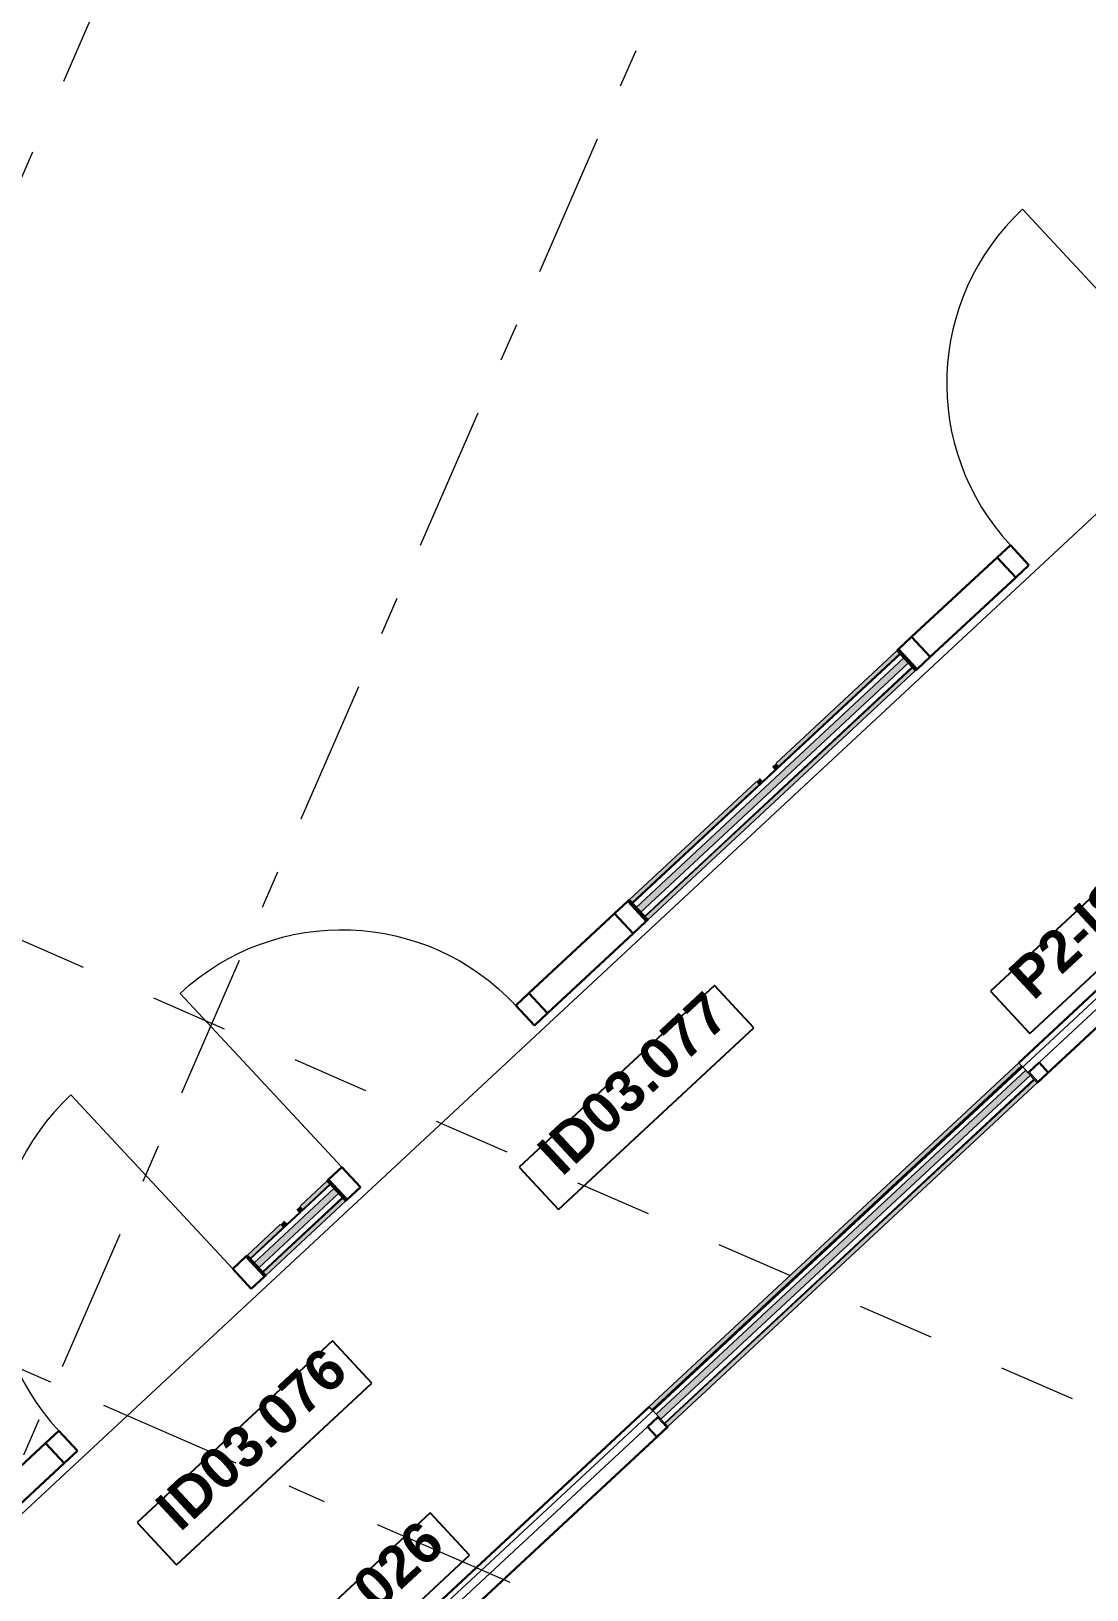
# Model space of a CAD drawing. Header units: millimetres. Extents: x -50172 to 162135, y -142603 to 4572.
# Drawn here: x -19858 to -15993, y -25751 to -20045 of the extents above; entities that cross this region are included whole.
import ezdxf
from ezdxf.enums import TextEntityAlignment as Align

# ---------------------------------------------------------------- set-up
doc = ezdxf.new("R2010")
doc.units = ezdxf.units.MM
doc.header["$MEASUREMENT"] = 0
doc.linetypes.add('Dashed', pattern=[564.444447, 282.222223, -282.222223])
doc.linetypes.add('Double Dashed', pattern=[1093.611073, 529.166651, -211.666656, 141.111112, -211.666656])
for name, color, linetype in [('A-95-MC_Marker_Section_P2.Marker', 7, 'Continuous'), ('New_A-05-M_Gross_Int_Circulation', 7, 'Continuous'), ('New_A-15-MG_Structural_Grid_Phase_2', 7, 'Continuous'), ('New_A-25-M_Wall_Int', 7, 'Continuous'), ('New_ArchiCAD Door Markers', 7, 'Continuous'), ('New_ArchiCAD Doors', 7, 'Continuous'), ('New_ArchiCAD Window Markers', 7, 'Continuous'), ('New_ArchiCAD Windows', 7, 'Continuous')]:
    doc.layers.add(name, color=color, linetype=linetype)
for name, color, linetype, lineweight in [('A-95-MC_Marker_Section_P2.Marker_Pen_No__1', 7, 'Continuous', 13), ('New_A-25-M_Wall_Int_Pen_No__1', 7, 'Continuous', 13), ('New_ArchiCAD Door Markers_Pen_No__1', 7, 'Continuous', 13), ('New_ArchiCAD Door Markers_Pen_No__5', 7, 'Continuous', 25), ('New_ArchiCAD Doors_Pen_No__1', 7, 'Continuous', 13), ('New_ArchiCAD Window Markers_Pen_No__1', 7, 'Continuous', 13), ('New_ArchiCAD Window Markers_Pen_No__5', 7, 'Continuous', 25), ('New_ArchiCAD Windows_Pen_No__1', 7, 'Continuous', 13), ('New_ArchiCAD Windows_Pen_No__83', 8, 'Continuous', 20), ('New_ArchiCAD Zone Stamps_Pen_No__6', 7, 'Continuous', 35)]:
    doc.layers.add(name, color=color, linetype=linetype, lineweight=lineweight)
for name, color, linetype, lineweight, true_color in [('New_A-05-M_Gross_Int_Circulation_Pen_No__74', 7, 'Continuous', 20, 0x606060), ('New_A-15-MG_Structural_Grid_Phase_2_Pen_No__222', 7, 'Continuous', 13, 0x65af33), ('New_A-25-M_Wall_Int_Pen_No__107', 7, 'Continuous', 15, 0xa6a6a6), ('New_ArchiCAD Doors_Pen_No__43', 7, 'Continuous', 30, 0x444444), ('New_ArchiCAD Doors_Pen_No__63', 7, 'Continuous', 20, 0x606060), ('New_ArchiCAD Windows_Pen_No__23', 7, 'Continuous', 30, 0x2a2a2a), ('New_ArchiCAD Windows_Pen_No__43', 7, 'Continuous', 30, 0x444444)]:
    doc.layers.add(name, color=color, linetype=linetype, lineweight=lineweight, true_color=true_color)
doc.styles.add('GENERATED_STYLE_1', font='')
doc.styles.add('GENERATED_STYLE_2', font='')
doc.styles.add('GENERATED_STYLE_3', font='')
doc.styles.add('GENERATED_STYLE_4', font='')
doc.styles.get('GENERATED_STYLE_1').set_extended_font_data('Arial', bold=True)
doc.styles.get('GENERATED_STYLE_2').set_extended_font_data('Swis721 BT', bold=True)
doc.styles.get('GENERATED_STYLE_3').set_extended_font_data('Arial')
doc.styles.get('GENERATED_STYLE_4').set_extended_font_data('Swis721 BT')

# ---------------------------------------------------------------- blocks, each defined once
blk = doc.blocks.new('Corridor 02-Third_INB 3152_2_1', base_point=(-27291.1, -30973.4))
at = {"layer": 'New_A-05-M_Gross_Int_Circulation_Pen_No__74', "linetype": 'Continuous'}
for p, q in [((-6645.4, -13146), (-25292.6, -30497.4)), ((-24435.4, -31464.6), (-5754.5, -14103.4))]:
    blk.add_line(p, q, dxfattribs=at)
at = {"layer": 'New_ArchiCAD Zone Stamps_Pen_No__6'}
for tag, height, style, p in [('ROOM_NAME', 250, 'GENERATED_STYLE_1', (-28123.9, -29413.8)), ('zoneNameLine2', 250, 'GENERATED_STYLE_1', (-28312.4, -29846)), ('ROOM_NUMBER', 200, 'GENERATED_STYLE_3', (-28500.8, -30266.7)), ('measuredAreaCode', 200, 'GENERATED_STYLE_3', (-28657.8, -30626.8)), ('ROOM_HOLES_PRM', 200, 'GENERATED_STYLE_3', (-28350.4, -30760.8)), ('DUMMY_649', 200, 'GENERATED_STYLE_3', (-27721.3, -31035.2)), ('DUMMY_650', 133.3, 'GENERATED_STYLE_3', (-27442, -31141.7))]:
    blk.add_attdef(tag, text='', height=height, rotation=336.4404, dxfattribs=dict(at, style=style)).set_placement(p, align=Align.TOP_LEFT)
blk = doc.blocks.new('*X327')
at = {"layer": 'New_A-25-M_Wall_Int_Pen_No__107', "linetype": 'Continuous'}
blk.add_hatch(color=256, dxfattribs=at).paths.add_polyline_path([(-17569.5, -25108.4), (-17561.3, -25117.2), (-17552.4, -25126.7), (-16199.1, -23867.4), (-16208, -23857.9), (-16216.2, -23849.1)])
blk = doc.blocks.new('Horizontal Multi-Sash Window 19')
at = {"layer": 'New_ArchiCAD Windows_Pen_No__1', "linetype": 'Continuous'}
for p, q in [((-1500, -13), (-1500, 0)), ((1500, -13), (1500, 0)), ((-1500, -32), (-1500, -13)), ((-1500, -35), (-1500, -32)), ((-1500, -50), (-1500, -35)), ((1500, -32), (1500, -13)), ((1500, -35), (1500, -32)), ((1500, -50), (1500, -35))]:
    blk.add_line(p, q, dxfattribs=at)
at = {"layer": 'New_ArchiCAD Windows_Pen_No__23', "linetype": 'Continuous'}
for p, q in [((-1500, 50), (1500, 50)), ((-1500, -50), (1500, -50))]:
    blk.add_line(p, q, dxfattribs=at)
at = {"layer": 'New_ArchiCAD Windows_Pen_No__43', "linetype": 'Continuous'}
for p, q in [((-1500, 0), (-1495, 0)), ((-1495, 0), (-1445, 0)), ((-1445, 0), (-1445, -50)), ((-515, -50), (-515, 0)), ((-515, 0), (-490, 0)), ((-490, 0), (-465, 0)), ((-465, 0), (-465, -50)), ((465, -50), (465, 0)), ((465, 0), (490, 0)), ((490, 0), (515, 0)), ((515, 0), (515, -50)), ((1445, -50), (1445, 0)), ((1445, 0), (1495, 0)), ((1495, 0), (1500, 0)), ((-1495, -50), (-1500, -50)), ((-1445, -50), (-1495, -50)), ((-490, -50), (-515, -50)), ((-465, -50), (-490, -50)), ((490, -50), (465, -50)), ((515, -50), (490, -50)), ((1495, -50), (1445, -50)), ((1500, -50), (1495, -50))]:
    blk.add_line(p, q, dxfattribs=at)
at = {"layer": 'New_ArchiCAD Windows_Pen_No__83', "linetype": 'Continuous'}
for p, q in [((-1495, -50), (-1495, 0)), ((-1445, 0), (-515, 0)), ((-465, 0), (465, 0)), ((515, 0), (1445, 0)), ((1495, -50), (1495, 0)), ((-515, -50), (-1445, -50)), ((465, -50), (-465, -50)), ((1445, -50), (515, -50))]:
    blk.add_line(p, q, dxfattribs=at)
blk = doc.blocks.new('Window Stamp 18_8')
at = {"layer": 'New_ArchiCAD Window Markers_Pen_No__5', "linetype": 'Continuous'}
for p, q in [((647.5, -150), (-647.5, -150)), ((-647.5, -150), (-647.5, -361.8)), ((647.5, -150), (-647.5, -150)), ((647.5, -361.8), (647.5, -150)), ((-647.5, -361.8), (647.5, -361.8))]:
    blk.add_line(p, q, dxfattribs=at)
at = {"layer": 'New_ArchiCAD Window Markers_Pen_No__1', "style": 'GENERATED_STYLE_2'}
blk.add_attdef('AC_WIDO_ID', text='', height=150, rotation=180, dxfattribs=at).set_placement((588.7, -105.4), align=Align.BOTTOM_LEFT)
blk = doc.blocks.new('Horizontal Multi-Sash Window 19_2')
at = {"layer": 'New_ArchiCAD Windows_Pen_No__1', "linetype": 'Continuous'}
for p, q in [((-750, -13), (-750, 0)), ((750, -13), (750, 0)), ((-750, -32), (-750, -13)), ((-750, -35), (-750, -32)), ((-750, -50), (-750, -35)), ((750, -32), (750, -13)), ((750, -35), (750, -32)), ((750, -50), (750, -35))]:
    blk.add_line(p, q, dxfattribs=at)
at = {"layer": 'New_ArchiCAD Windows_Pen_No__23', "linetype": 'Continuous'}
for p, q in [((-750, 50), (750, 50)), ((-750, -50), (750, -50))]:
    blk.add_line(p, q, dxfattribs=at)
at = {"layer": 'New_ArchiCAD Windows_Pen_No__43', "linetype": 'Continuous'}
for p, q in [((-750, 0), (-745, 0)), ((-745, 0), (-695, 0)), ((-695, 0), (-695, -50)), ((-25, -50), (-25, 0)), ((-25, 0), (0, 0)), ((0, 0), (25, 0)), ((25, 0), (25, -50)), ((695, -50), (695, 0)), ((695, 0), (745, 0)), ((745, 0), (750, 0)), ((-745, -50), (-750, -50)), ((-695, -50), (-745, -50)), ((0, -50), (-25, -50)), ((25, -50), (0, -50)), ((745, -50), (695, -50)), ((750, -50), (745, -50))]:
    blk.add_line(p, q, dxfattribs=at)
at = {"layer": 'New_ArchiCAD Windows_Pen_No__83', "linetype": 'Continuous'}
for p, q in [((-745, -50), (-745, 0)), ((-695, 0), (-25, 0)), ((25, 0), (695, 0)), ((745, -50), (745, 0)), ((-25, -50), (-695, -50)), ((695, -50), (25, -50))]:
    blk.add_line(p, q, dxfattribs=at)
blk = doc.blocks.new('Wall_26_1', base_point=(-1115.1, -9881.6))
at = {"layer": 'New_A-25-M_Wall_Int_Pen_No__107', "linetype": 'Continuous'}
for points in [[(-17595.3, -25080.6), (-17585.1, -25091.6), (-16231.8, -23832.3), (-16242.1, -23821.3)], [(-17537.4, -25142.8), (-17527.2, -25153.8), (-16173.9, -23894.5), (-16184.2, -23883.5)]]:
    blk.add_hatch(color=256, dxfattribs=at).paths.add_polyline_path(points)
at = {"layer": 'New_A-25-M_Wall_Int_Pen_No__107', "linetype": 'Continuous', "lineweight": 0, "true_color": 0x535353}
for points in [[(-17585.1, -25091.6), (-17583.1, -25093.8), (-16229.8, -23834.5), (-16231.8, -23832.3)], [(-17539.5, -25140.6), (-17537.4, -25142.8), (-16184.2, -23883.5), (-16186.2, -23881.3)]]:
    blk.add_hatch(color=251, dxfattribs=at).paths.add_polyline_path(points)
at = {"layer": 'New_A-25-M_Wall_Int_Pen_No__1', "linetype": 'Continuous'}
for p, q in [((-16231.8, -23832.3), (-17585.1, -25091.6)), ((-16229.8, -23834.5), (-17583.1, -25093.8)), ((-16216.2, -23849.1), (-17569.5, -25108.4)), ((-16231.8, -23832.3), (-16242.1, -23821.3)), ((-16229.8, -23834.5), (-16231.8, -23832.3)), ((-16216.2, -23849.1), (-16229.8, -23834.5)), ((-16208, -23857.9), (-16216.2, -23849.1)), ((-16199.1, -23867.4), (-17552.4, -25126.7)), ((-16186.2, -23881.3), (-17539.5, -25140.6)), ((-16184.2, -23883.5), (-17537.4, -25142.8)), ((-16199.1, -23867.4), (-16208, -23857.9)), ((-16186.2, -23881.3), (-16199.1, -23867.4)), ((-16184.2, -23883.5), (-16186.2, -23881.3)), ((-16173.9, -23894.5), (-16184.2, -23883.5)), ((-17585.1, -25091.6), (-17595.3, -25080.6)), ((-17583.1, -25093.8), (-17585.1, -25091.6)), ((-17569.5, -25108.4), (-17583.1, -25093.8)), ((-17561.3, -25117.2), (-17569.5, -25108.4)), ((-17552.4, -25126.7), (-17561.3, -25117.2)), ((-17539.5, -25140.6), (-17552.4, -25126.7)), ((-17537.4, -25142.8), (-17539.5, -25140.6)), ((-17527.2, -25153.8), (-17537.4, -25142.8))]:
    blk.add_line(p, q, dxfattribs=at)
at = {"layer": 'New_A-25-M_Wall_Int_Pen_No__1', "linetype": 'Continuous', "flags": 128}
for points in [[(-16242.1, -23821.3), (-17595.3, -25080.6)], [(-17527.2, -25153.8), (-16173.9, -23894.5)]]:
    blk.add_lwpolyline(points, dxfattribs=at)
at = {"layer": 'New_A-25-M_Wall_Int', "color": 250, "lineweight": 50, "true_color": 0x2a2a2a}
blk.add_blockref('*X327', (0, 0), dxfattribs=at)
at = {"layer": 'New_ArchiCAD Window Markers'}
ref = blk.add_blockref('Window Stamp 18_8', (-15624.9, -23383.6), dxfattribs=dict(at, rotation=222.9395604774693))
ref.add_attrib('AC_WIDO_ID', 'P2-IS03.025', dxfattribs={"layer": 'New_ArchiCAD Window Markers_Pen_No__1', "color": 7, "height": 150, "rotation": 42.9396, "style": 'GENERATED_STYLE_2'}).set_placement((-16158, -23630.2), align=Align.BOTTOM_LEFT)
ref = blk.add_blockref('Window Stamp 18_8', (-18625.3, -26175.7), dxfattribs=dict(at, rotation=222.9395604774693))
ref.add_attrib('AC_WIDO_ID', 'P2-IS03.026', dxfattribs={"layer": 'New_ArchiCAD Window Markers_Pen_No__1', "color": 7, "height": 150, "rotation": 42.9396, "style": 'GENERATED_STYLE_2'}).set_placement((-19158.5, -26422.3), align=Align.BOTTOM_LEFT)
at = {"layer": 'New_ArchiCAD Windows', "color": 251, "linetype": 'Continuous', "lineweight": 20, "true_color": 0x606060, "zscale": 1000, "rotation": 42.93956047746932}
for name, p in [('Horizontal Multi-Sash Window 19_2', (-15658.9, -23347)), ('Horizontal Multi-Sash Window 19', (-18659.4, -26139.1))]:
    blk.add_blockref(name, p, dxfattribs=at)
blk = doc.blocks.new('*X369')
at = {"layer": 'New_A-25-M_Wall_Int_Pen_No__107', "linetype": 'Continuous'}
blk.add_hatch(color=256, dxfattribs=at).paths.add_polyline_path([(-19041.8, -24553.7), (-19024.8, -24572), (-18732, -24299.5), (-18749, -24281.2)])
blk = doc.blocks.new('*X370')
at = {"layer": 'New_A-25-M_Wall_Int_Pen_No__107', "linetype": 'Continuous'}
blk.add_hatch(color=256, dxfattribs=at).paths.add_polyline_path([(-16662.5, -22339.6), (-17643.5, -23252.6), (-17626.5, -23270.9), (-16645.4, -22357.9)])
blk = doc.blocks.new('Door with Sidelight on Side 2 19_4')
at = {"layer": 'New_ArchiCAD Doors_Pen_No__1', "linetype": 'Continuous'}
for p, q in [((-755, 0), (-755, -15)), ((755, 0), (755, -15)), ((-755, -15), (-755, -18)), ((-755, -18), (-755, -37)), ((-755, -37), (-755, -62)), ((755, -15), (755, -18)), ((755, -18), (755, -37)), ((755, -37), (755, -62)), ((-755, -62), (-755, -82)), ((-755, -82), (-755, -85)), ((-755, -85), (-755, -100)), ((755, -62), (755, -82)), ((755, -82), (755, -85)), ((755, -85), (755, -100))]:
    blk.add_line(p, q, dxfattribs=at)
at = {"layer": 'New_ArchiCAD Doors_Pen_No__43', "linetype": 'Continuous'}
for p, q in [((-748, 0), (-755, 0)), ((-755, 0), (-755, -100)), ((-682, 0), (-748, 0)), ((-748, 0), (-748, -100)), ((-254, 0), (-682, 0)), ((-682, 0), (-682, -100)), ((-682, -100), (-682, 0)), ((-254, -100), (-254, 0)), ((-188, 0), (-254, 0)), ((-254, 0), (-254, -100)), ((-188, -100), (-188, 0)), ((748, 0), (682, 0)), ((682, 0), (682, -100)), ((748, 0), (755, 0)), ((748, -100), (748, 0)), ((755, 0), (755, -100)), ((-748, -100), (-755, -100)), ((-748, -100), (-682, -100)), ((-682, -100), (-254, -100)), ((-254, -100), (-188, -100)), ((682, -100), (748, -100)), ((748, -100), (755, -100))]:
    blk.add_line(p, q, dxfattribs=at)
at = {"layer": 'New_ArchiCAD Doors_Pen_No__63', "linetype": 'Continuous'}
blk.add_line((682, 0), (682, 870), dxfattribs=at)
blk.add_arc((682, 0), 870, 90, 180, dxfattribs=at)
blk = doc.blocks.new('Door Stamp 17_19')
at = {"layer": 'New_ArchiCAD Door Markers_Pen_No__5', "linetype": 'Continuous'}
for p, q in [((770.5, -441.9), (-206.6, -441.9)), ((-206.6, -441.9), (-206.6, -653.7)), ((770.5, -653.7), (770.5, -441.9)), ((-206.6, -653.7), (770.5, -653.7)), ((-206.6, -653.7), (770.5, -653.7))]:
    blk.add_line(p, q, dxfattribs=at)
at = {"layer": 'New_ArchiCAD Door Markers_Pen_No__1', "style": 'GENERATED_STYLE_2'}
blk.add_attdef('AC_WIDO_ID', text='', height=150, dxfattribs=at).set_placement((-147.8, -609.1), align=Align.BOTTOM_LEFT)
blk = doc.blocks.new('Wall_36_1', base_point=(-25323.7, -30348.4))
at = {"layer": 'New_A-25-M_Wall_Int_Pen_No__107', "linetype": 'Continuous', "lineweight": 0, "true_color": 0x535353}
for points in [[(-16677.4, -22323.5), (-17131.4, -22746), (-17129.4, -22748.2), (-16675.4, -22325.7)], [(-16631.8, -22372.6), (-17612.9, -23285.5), (-17610.8, -23287.7), (-16629.8, -22374.8)], [(-17133.6, -22748), (-17658.5, -23236.4), (-17656.5, -23238.6), (-17131.6, -22750.2)], [(-17141.7, -22735), (-17143.8, -22737), (-17133.6, -22748), (-17131.4, -22746)], [(-17131.4, -22746), (-17133.6, -22748), (-17131.6, -22750.2), (-17129.4, -22748.2)], [(-17190.7, -22780.6), (-17192.9, -22782.7), (-17182.7, -22793.7), (-17180.5, -22791.6)], [(-18873.8, -24367.3), (-18871.8, -24369.5), (-18761.9, -24267.3), (-18764, -24265.1)], [(-19011.2, -24586.6), (-19009.1, -24588.8), (-18716.3, -24316.3), (-18718.3, -24314.1)], [(-18884, -24356.3), (-18886.2, -24358.3), (-18876, -24369.3), (-18873.8, -24367.3)], [(-18876, -24369.3), (-19056.8, -24537.6), (-19054.8, -24539.8), (-18873.9, -24371.5)], [(-18933.1, -24401.9), (-18935.3, -24404), (-18925, -24414.9), (-18922.8, -24412.9)], [(-18873.8, -24367.3), (-18876, -24369.3), (-18873.9, -24371.5), (-18871.8, -24369.5)]]:
    blk.add_hatch(color=251, dxfattribs=at).paths.add_polyline_path(points)
at = {"layer": 'New_A-25-M_Wall_Int_Pen_No__107', "linetype": 'Continuous'}
for points in [[(-16687.7, -22312.5), (-17130.7, -22724.8), (-17120.5, -22735.8), (-16677.4, -22323.5)], [(-17610.8, -23287.7), (-17600.6, -23298.7), (-16619.5, -22385.8), (-16629.8, -22374.8)], [(-17130.7, -22724.8), (-17141.7, -22735), (-17131.4, -22746), (-17120.5, -22735.8)], [(-17668.8, -23225.5), (-17658.5, -23236.4), (-17193.7, -22803.9), (-17203.9, -22792.9)], [(-17192.9, -22782.7), (-17203.9, -22792.9), (-17193.7, -22803.9), (-17182.7, -22793.7)], [(-18774.2, -24254.1), (-18873, -24346.1), (-18862.8, -24357), (-18764, -24265.1)], [(-19009.1, -24588.8), (-18998.9, -24599.8), (-18706.1, -24327.3), (-18716.3, -24316.3)], [(-18873, -24346.1), (-18884, -24356.3), (-18873.8, -24367.3), (-18862.8, -24357)], [(-18946.2, -24414.2), (-19067, -24526.6), (-19056.8, -24537.6), (-18936, -24425.2)], [(-18935.3, -24404), (-18946.2, -24414.2), (-18936, -24425.2), (-18925, -24414.9)]]:
    blk.add_hatch(color=256, dxfattribs=at).paths.add_polyline_path(points)
at = {"layer": 'New_A-25-M_Wall_Int_Pen_No__1', "linetype": 'Continuous'}
for p, q in [((-17643.5, -23252.6), (-16662.5, -22339.6)), ((-17626.5, -23270.9), (-16645.4, -22357.9)), ((-17129.4, -22748.2), (-16675.4, -22325.7)), ((-17120.5, -22735.8), (-16677.4, -22323.5)), ((-16687.7, -22312.5), (-16677.4, -22323.5)), ((-16677.4, -22323.5), (-16675.4, -22325.7)), ((-16675.4, -22325.7), (-16662.5, -22339.6)), ((-16662.5, -22339.6), (-16645.4, -22357.9)), ((-16645.4, -22357.9), (-16631.8, -22372.6)), ((-17612.9, -23285.5), (-16631.8, -22372.6)), ((-17610.8, -23287.7), (-16629.8, -22374.8)), ((-16631.8, -22372.6), (-16629.8, -22374.8)), ((-16629.8, -22374.8), (-16619.5, -22385.8)), ((-17656.5, -23238.6), (-17131.6, -22750.2)), ((-17180.5, -22791.6), (-17133.6, -22748)), ((-17143.8, -22737), (-17133.6, -22748)), ((-17131.4, -22746), (-17141.7, -22735)), ((-17131.6, -22750.2), (-17129.4, -22748.2)), ((-17131.4, -22746), (-17120.5, -22735.8)), ((-17658.5, -23236.4), (-17193.7, -22803.9)), ((-17193.7, -22803.9), (-17182.7, -22793.7)), ((-17192.9, -22782.7), (-17182.7, -22793.7)), ((-17190.7, -22780.6), (-17180.5, -22791.6)), ((-17668.8, -23225.5), (-17658.5, -23236.4)), ((-17658.5, -23236.4), (-17656.5, -23238.6)), ((-17656.5, -23238.6), (-17643.5, -23252.6)), ((-17643.5, -23252.6), (-17626.5, -23270.9)), ((-17626.5, -23270.9), (-17612.9, -23285.5)), ((-17612.9, -23285.5), (-17610.8, -23287.7)), ((-17610.8, -23287.7), (-17600.6, -23298.7)), ((-19041.8, -24553.7), (-18749, -24281.2)), ((-19024.8, -24572), (-18732, -24299.5)), ((-18871.8, -24369.5), (-18761.9, -24267.3)), ((-18862.8, -24357), (-18764, -24265.1)), ((-18774.2, -24254.1), (-18764, -24265.1)), ((-18764, -24265.1), (-18761.9, -24267.3)), ((-18761.9, -24267.3), (-18749, -24281.2)), ((-18749, -24281.2), (-18732, -24299.5)), ((-18732, -24299.5), (-18718.3, -24314.1)), ((-19011.2, -24586.6), (-18718.3, -24314.1)), ((-19009.1, -24588.8), (-18716.3, -24316.3)), ((-18886.2, -24358.3), (-18876, -24369.3)), ((-18873.8, -24367.3), (-18884, -24356.3)), ((-18873.8, -24367.3), (-18862.8, -24357)), ((-18718.3, -24314.1), (-18716.3, -24316.3)), ((-18716.3, -24316.3), (-18706.1, -24327.3)), ((-19054.8, -24539.8), (-18873.9, -24371.5)), ((-18936, -24425.2), (-18925, -24414.9)), ((-18935.3, -24404), (-18925, -24414.9)), ((-18933.1, -24401.9), (-18922.8, -24412.9)), ((-18922.8, -24412.9), (-18876, -24369.3)), ((-18873.9, -24371.5), (-18871.8, -24369.5)), ((-19056.8, -24537.6), (-18936, -24425.2)), ((-19067, -24526.6), (-19056.8, -24537.6)), ((-19056.8, -24537.6), (-19054.8, -24539.8)), ((-19054.8, -24539.8), (-19041.8, -24553.7)), ((-19041.8, -24553.7), (-19024.8, -24572)), ((-19024.8, -24572), (-19011.2, -24586.6)), ((-19011.2, -24586.6), (-19009.1, -24588.8)), ((-19009.1, -24588.8), (-18998.9, -24599.8))]:
    blk.add_line(p, q, dxfattribs=at)
at = {"layer": 'New_A-25-M_Wall_Int_Pen_No__1', "linetype": 'Continuous', "flags": 128}
for points in [[(-16687.7, -22312.5), (-17130.7, -22724.8)], [(-17600.6, -23298.7), (-16619.5, -22385.8)], [(-17203.9, -22792.9), (-17668.8, -23225.5)], [(-18774.2, -24254.1), (-18873, -24346.1)], [(-18998.9, -24599.8), (-18706.1, -24327.3)], [(-18946.2, -24414.2), (-19067, -24526.6)]]:
    blk.add_lwpolyline(points, dxfattribs=at)
at = {"layer": 'New_A-25-M_Wall_Int', "color": 250, "lineweight": 50, "true_color": 0x2a2a2a}
for name in ['*X370', '*X369']:
    blk.add_blockref(name, (0, 0), dxfattribs=at)
at = {"layer": 'New_ArchiCAD Door Markers'}
ref = blk.add_blockref('Door Stamp 17_19', (-18221.5, -23739.8), dxfattribs=dict(at, rotation=42.93845664641172))
ref.add_attrib('AC_WIDO_ID', 'ID03.077', dxfattribs={"layer": 'New_ArchiCAD Door Markers_Pen_No__1', "color": 7, "height": 150, "rotation": 42.9385, "style": 'GENERATED_STYLE_2'}).set_placement((-17884.4, -24274.2), align=Align.BOTTOM_LEFT)
ref = blk.add_blockref('Door Stamp 17_19', (-19619.8, -25040.9), dxfattribs=dict(at, rotation=42.93845664641172))
ref.add_attrib('AC_WIDO_ID', 'ID03.076', dxfattribs={"layer": 'New_ArchiCAD Door Markers_Pen_No__1', "color": 7, "height": 150, "rotation": 42.9385, "style": 'GENERATED_STYLE_2'}).set_placement((-19282.6, -25575.5), align=Align.BOTTOM_LEFT)
at = {"layer": 'New_ArchiCAD Doors', "color": 251, "linetype": 'Continuous', "lineweight": 20, "true_color": 0x606060, "zscale": 1000, "rotation": 42.93845664641172}
for p in [(-16134.9, -21798.2), (-19619.8, -25040.9)]:
    blk.add_blockref('Door with Sidelight on Side 2 19_4', p, dxfattribs=at)
at = {"layer": 'New_ArchiCAD Doors', "color": 251, "linetype": 'Continuous', "lineweight": 20, "true_color": 0x606060, "xscale": -1, "zscale": 1000, "rotation": 42.93845664641172}
blk.add_blockref('Door with Sidelight on Side 2 19_4', (-18221.5, -23739.8), dxfattribs=at)
blk = doc.blocks.new('Standard grid marker_28')
at = {"layer": 'New_A-15-MG_Structural_Grid_Phase_2_Pen_No__222', "linetype": 'Double Dashed'}
blk.add_line((705.1, 0), (53258.1, 0), dxfattribs=at)
at = {"layer": 'New_A-15-MG_Structural_Grid_Phase_2_Pen_No__222', "style": 'GENERATED_STYLE_4'}
for tag, p in [('AC_MarkerText_1_0', (-500, 38.7)), ('AC_MarkerText_1_1', (54463.2, 38.7))]:
    blk.add_attdef(tag, text='', height=350, rotation=180, dxfattribs=at).set_placement(p, align=Align.MIDDLE_CENTER)
blk = doc.blocks.new('Standard grid marker_36')
at = {"layer": 'New_A-15-MG_Structural_Grid_Phase_2_Pen_No__222', "linetype": 'Double Dashed'}
blk.add_line((18746, 0), (39496.4, 0), dxfattribs=at)
at = {"layer": 'New_A-15-MG_Structural_Grid_Phase_2_Pen_No__222', "style": 'GENERATED_STYLE_4'}
for tag, p in [('AC_MarkerText_1_0', (-500, 41.2)), ('AC_MarkerText_1_1', (58742.4, 41.2))]:
    blk.add_attdef(tag, text='', height=350, rotation=270, dxfattribs=at).set_placement(p, align=Align.MIDDLE_CENTER)
blk = doc.blocks.new('Cutting Plane_3_1', base_point=(-25330.5, -21002.6))
at = {"layer": 'A-95-MC_Marker_Section_P2.Marker_Pen_No__1', "linetype": 'Dashed'}
blk.add_line((-25101.3, -21102.5), (22391.9, -41811.9), dxfattribs=at)
blk = doc.blocks.new('Cutting Plane_6_1', base_point=(-15692.4, -10945.9))
at = {"layer": 'A-95-MC_Marker_Section_P2.Marker_Pen_No__1', "linetype": 'Dashed'}
blk.add_line((-15792.3, -11175), (-22371.9, -26264.1), dxfattribs=at)

msp = doc.modelspace()

# ---------------------------------------------------------------- block references
at = {"layer": 'A-95-MC_Marker_Section_P2.Marker'}
for name, p in [('Cutting Plane_6_1', (-15692.4, -10945.9)), ('Cutting Plane_3_1', (-25330.5, -21002.6))]:
    msp.add_blockref(name, p, dxfattribs=at)
at = {"layer": 'New_A-05-M_Gross_Int_Circulation', "linetype": 'Continuous'}
msp.add_blockref('Corridor 02-Third_INB 3152_2_1', (-27291.1, -30973.4), dxfattribs=at)
at = {"layer": 'New_A-15-MG_Structural_Grid_Phase_2', "color": 8, "linetype": 'Continuous', "lineweight": 15, "zscale": 1000}
for name, p, rotation in [('Standard grid marker_36', (-30734.1, -50137), 66.44041158399293), ('Standard grid marker_28', (22639.6, -43491.3), 156.4404115839929)]:
    msp.add_blockref(name, p, dxfattribs=dict(at, rotation=rotation))
at = {"layer": 'New_A-25-M_Wall_Int', "color": 250, "lineweight": 50, "true_color": 0x2a2a2a}
for name, p in [('Wall_36_1', (-25323.7, -30348.4)), ('Wall_26_1', (-1115.1, -9881.6))]:
    msp.add_blockref(name, p, dxfattribs=at)

doc.saveas('drawing.dxf')
